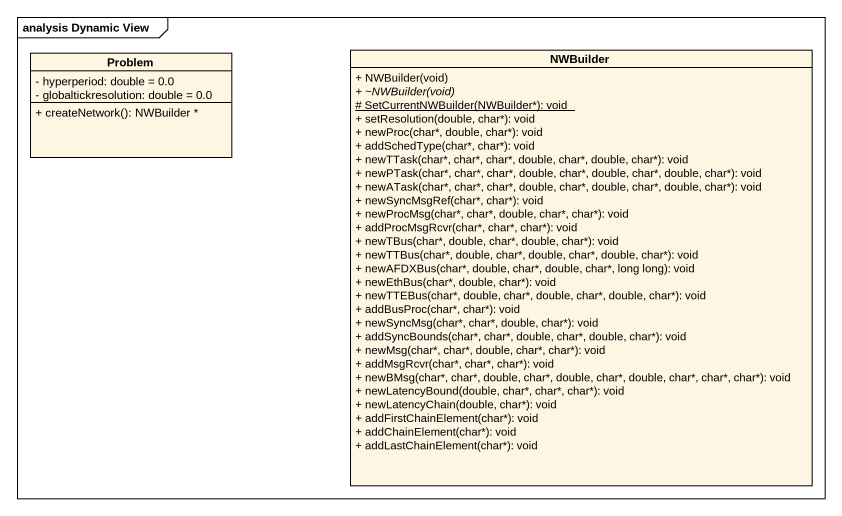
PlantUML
@startuml
mainframe analysis Dynamic View
hide circle
hide empty members
skinparam classAttributeIconSize 0
class Problem {
  - hyperperiod: double = 0.0
  - globaltickresolution: double = 0.0
  + createNetwork(): NWBuilder *
}
class NWBuilder {
  + NWBuilder(void)
  {abstract} + ~NWBuilder(void)
  {static} # SetCurrentNWBuilder(NWBuilder*): void
  + setResolution(double, char*): void
  + newProc(char*, double, char*): void
  + addSchedType(char*, char*): void
  + newTTask(char*, char*, char*, double, char*, double, char*): void
  + newPTask(char*, char*, char*, double, char*, double, char*, double, char*): void
  + newATask(char*, char*, char*, double, char*, double, char*, double, char*): void
  + newSyncMsgRef(char*, char*): void
  + newProcMsg(char*, char*, double, char*, char*): void
  + addProcMsgRcvr(char*, char*, char*): void
  + newTBus(char*, double, char*, double, char*): void
  + newTTBus(char*, double, char*, double, char*, double, char*): void
  + newAFDXBus(char*, double, char*, double, char*, long long): void
  + newEthBus(char*, double, char*): void
  + newTTEBus(char*, double, char*, double, char*, double, char*): void
  + addBusProc(char*, char*): void
  + newSyncMsg(char*, char*, double, char*): void
  + addSyncBounds(char*, char*, double, char*, double, char*): void
  + newMsg(char*, char*, double, char*, char*): void
  + addMsgRcvr(char*, char*, char*): void
  + newBMsg(char*, char*, double, char*, double, char*, double, char*, char*, char*): void
  + newLatencyBound(double, char*, char*, char*): void
  + newLatencyChain(double, char*): void
  + addFirstChainElement(char*): void
  + addChainElement(char*): void
  + addLastChainElement(char*): void
}
@enduml
